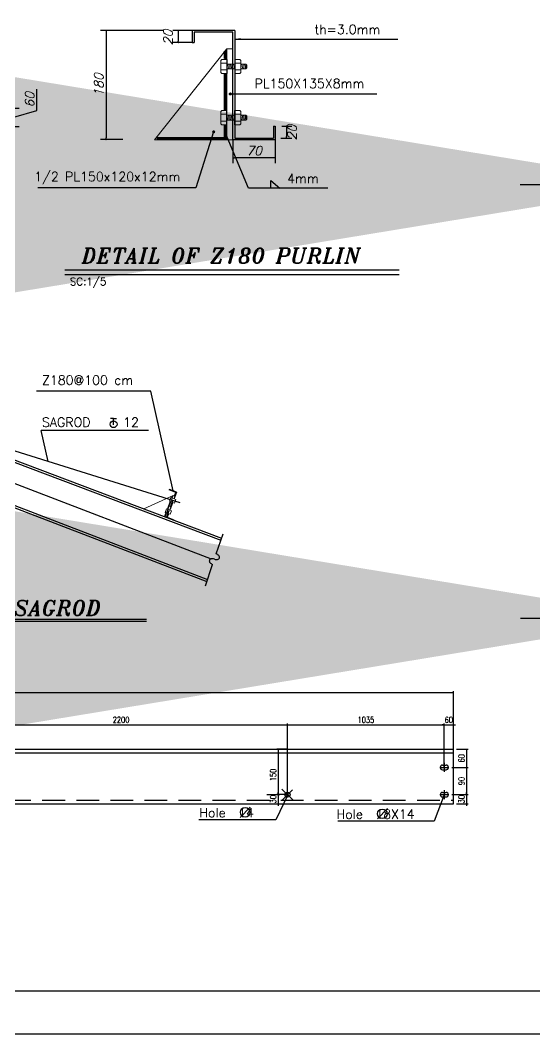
# Model space of a CAD drawing. Header units: inches. Extents: x 460503 to 460688, y 47570 to 48852.
# Drawn here: x 460545.38 to 460562.37, y 47579.71 to 47613.17 of the extents above; entities that cross this region are included whole.
import ezdxf
from ezdxf.enums import TextEntityAlignment as Align

# ---------------------------------------------------------------- set-up
doc = ezdxf.new("R2010")
doc.units = ezdxf.units.IN
doc.header["$MEASUREMENT"] = 0
doc.linetypes.add('ACAD_ISO04W100', pattern=[30, 24, -3, 0, -3])
doc.linetypes.add('HIDDEN', pattern=[0.375, 0.25, -0.125])
for name, color, linetype in [('1', 1, 'Continuous'), ('3', 3, 'HIDDEN'), ('3G', 3, 'Continuous'), ('4C', 4, 'Continuous'), ('6M', 6, 'Continuous'), ('DIM', 8, 'Continuous'), ('DIM1', 1, 'Continuous'), ('had', 2, 'Continuous'), ('lateral brace', 5, 'Continuous'), ('Layer1', 1, 'ACAD_ISO04W100'), ('Layer4', 118, 'Continuous'), ('TEX', 2, 'Continuous'), ('TEXT-1', 3, 'Continuous'), ('tir', 92, 'Continuous')]:
    doc.layers.add(name, color=color, linetype=linetype)
doc.layers.add('2', color=2, linetype='Continuous', lineweight=9)
doc.layers.add('TEXT', color=250, linetype='Continuous', lineweight=30)
doc.styles.add('GOTHIC', font='GOTHIC.TTF')
doc.styles.add('ITALICT', font='italict')
doc.styles.add('ROMANS', font='ROMANS', dxfattribs={"width": 0.8})
doc.styles.add('ROMANT', font='romant')
doc.dimstyles.new('1-10', dxfattribs={"dimscale": 0, "dimtxt": 20, "dimasz": 25, "dimexe": 10, "dimexo": 10, "dimgap": 10, "dimtad": 0, "dimdec": 0, "dimtxsty": 'GOTHIC', "dimcen": 0, "dimclrd": 256, "dimclre": 256, "dimclrt": 1, "dimadec": 0, "dimazin": 0, "dimtfac": 1, "dimtdec": 0, "dimtofl": 0, "dimtmove": 2, "dimatfit": 3, "dimfxl": 1, "dimarcsym": 0})
doc.dimstyles.new('AXE', dxfattribs={"dimtxt": 0.2, "dimasz": 0.07, "dimexe": 0.05, "dimexo": 0, "dimgap": 0.07, "dimtad": 1, "dimdec": 8, "dimlfac": 200, "dimrnd": 1, "dimdsep": 46, "dimtxsty": 'ROMANS', "dimblk": 'OBLIQUE', "dimcen": 0.09, "dimclrd": 1, "dimclre": 1, "dimclrt": 2, "dimadec": 0, "dimazin": 0, "dimtfac": 0.9, "dimtdec": 8, "dimtix": 1, "dimtmove": 2, "dimatfit": 3, "dimldrblk": 'OBLIQUE', "dimfxl": 0.1, "dimtolj": 1, "dimarcsym": 0})
doc.dimstyles.new('FAZ1-2$0$NEW', dxfattribs={"dimtxt": 0.3, "dimasz": 0.05, "dimexe": 0.18, "dimexo": 0, "dimgap": 0.09, "dimtad": 1, "dimdec": 0, "dimlfac": 100, "dimzin": 0, "dimdsep": 46, "dimtxsty": 'ITALICT', "dimblk": 'DOT', "dimcen": 0.045, "dimclrt": 2, "dimadec": 0, "dimazin": 0, "dimtfac": 1, "dimtdec": 0, "dimtmove": 1, "dimatfit": 3, "dimldrblk": 'DOT', "dimfxl": 0.18, "dimtolj": 1, "dimtzin": 0, "dimarcsym": 0})

# ---------------------------------------------------------------- blocks, each defined once
blk = doc.blocks.new('_Dot')
at = {"layer": 'DIM', "color": 0, "lineweight": -2}
blk.add_line((-0.5, 0), (-1, 0), dxfattribs=at)
at = {"layer": 'DIM', "color": 0, "const_width": 0.5}
blk.add_lwpolyline([(-0.25, 0, 1), (0.25, 0, 1)], format="xyb", close=True, dxfattribs=at)
blk = doc.blocks.new('*D666')
at = {"layer": 'Defpoints', "color": 0, "transparency": 16777216}
for p in [(460550.109, 47612.836), (460548.214, 47609.236), (460548.763, 47609.236)]:
    blk.add_point(p, dxfattribs=at)
at = {"layer": 'DIM1', "color": 0, "lineweight": -2, "transparency": 16777216}
for p, q in [((460550.109, 47612.836), (460548.034, 47612.836)), ((460548.214, 47612.786), (460548.214, 47609.286)), ((460548.763, 47609.236), (460548.034, 47609.236))]:
    blk.add_line(p, q, dxfattribs=at)
at = {"layer": 'DIM1', "color": 0, "lineweight": -2, "transparency": 16777216, "xscale": 0.05, "yscale": 0.05, "zscale": 0.05}
for p, rotation in [((460548.214, 47612.836), 90), ((460548.214, 47609.236), 270)]:
    blk.add_blockref('_Dot', p, dxfattribs=dict(at, rotation=rotation))
at = {"layer": 'DIM1', "color": 2, "lineweight": 15, "transparency": 16777216, "insert": (460547.974, 47611.036), "char_height": 0.3, "attachment_point": 5, "rotation": 90, "style": 'ITALICT'}
blk.add_mtext('\\A1;180', dxfattribs=at)
blk = doc.blocks.new('*D668')
at = {"layer": 'Defpoints', "color": 0, "transparency": 16777216}
for p in [(460551.059, 47612.836), (460550.599, 47612.436), (460551.059, 47612.436)]:
    blk.add_point(p, dxfattribs=at)
at = {"layer": 'DIM1', "color": 0, "lineweight": -2, "transparency": 16777216}
for p, q in [((460551.059, 47612.836), (460550.419, 47612.836)), ((460550.599, 47612.786), (460550.599, 47612.486)), ((460551.059, 47612.436), (460550.419, 47612.436))]:
    blk.add_line(p, q, dxfattribs=at)
at = {"layer": 'DIM1', "color": 0, "lineweight": -2, "transparency": 16777216, "xscale": 0.05, "yscale": 0.05, "zscale": 0.05}
for p, rotation in [((460550.599, 47612.836), 90), ((460550.599, 47612.436), 270)]:
    blk.add_blockref('_Dot', p, dxfattribs=dict(at, rotation=rotation))
at = {"layer": 'DIM1', "color": 2, "lineweight": 15, "transparency": 16777216, "insert": (460550.257, 47612.606), "char_height": 0.3, "attachment_point": 5, "rotation": 90, "style": 'ITALICT'}
blk.add_mtext('\\A1;20', dxfattribs=at)
blk = doc.blocks.new('*D669')
at = {"layer": 'Defpoints', "color": 0, "transparency": 16777216}
for p in [(460554.015, 47609.68), (460553.989, 47609.28), (460554.174, 47609.28)]:
    blk.add_point(p, dxfattribs=at)
at = {"layer": 'DIM1', "color": 0, "lineweight": -2, "transparency": 16777216}
for p, q in [((460554.015, 47609.68), (460554.354, 47609.68)), ((460554.174, 47609.63), (460554.174, 47609.33)), ((460553.989, 47609.28), (460554.354, 47609.28))]:
    blk.add_line(p, q, dxfattribs=at)
at = {"layer": 'DIM1', "color": 0, "lineweight": -2, "transparency": 16777216, "xscale": 0.05, "yscale": 0.05, "zscale": 0.05}
for p, rotation in [((460554.174, 47609.68), 90), ((460554.174, 47609.28), 270)]:
    blk.add_blockref('_Dot', p, dxfattribs=dict(at, rotation=rotation))
at = {"layer": 'DIM1', "color": 2, "lineweight": 15, "transparency": 16777216, "insert": (460554.354, 47609.467), "char_height": 0.3, "attachment_point": 5, "rotation": 90, "style": 'ITALICT'}
blk.add_mtext('\\A1;20', dxfattribs=at)
blk = doc.blocks.new('*D679')
at = {"layer": 'Defpoints', "color": 0, "transparency": 16777216}
for p in [(460544.326, 47610.269), (460544.326, 47609.669), (460545.167, 47609.669)]:
    blk.add_point(p, dxfattribs=at)
at = {"layer": 'DIM1', "color": 0, "lineweight": -2, "transparency": 16777216}
for p, q in [((460545.932, 47610.198), (460545.932, 47610.892)), ((460544.326, 47610.269), (460545.347, 47610.269)), ((460545.167, 47610.219), (460545.167, 47609.719)), ((460545.167, 47609.969), (460545.932, 47610.198)), ((460544.326, 47609.669), (460545.347, 47609.669))]:
    blk.add_line(p, q, dxfattribs=at)
at = {"layer": 'DIM1', "color": 0, "lineweight": -2, "transparency": 16777216, "xscale": 0.05, "yscale": 0.05, "zscale": 0.05}
for p, rotation in [((460545.167, 47610.269), 90), ((460545.167, 47609.669), 270)]:
    blk.add_blockref('_Dot', p, dxfattribs=dict(at, rotation=rotation))
at = {"layer": 'DIM1', "color": 2, "lineweight": 15, "transparency": 16777216, "insert": (460545.692, 47610.545), "char_height": 0.3, "attachment_point": 5, "rotation": 90, "style": 'ITALICT'}
blk.add_mtext('\\A1;60', dxfattribs=at)
blk = doc.blocks.new('*D684')
at = {"layer": 'Defpoints', "color": 0, "linetype": 'ByBlock', "transparency": 16777216}
for p in [(460554.209, 47589.903), (460543.208, 47588.218), (460554.209, 47587.603)]:
    blk.add_point(p, dxfattribs=at)
at = {"layer": 'DIM', "color": 1, "linetype": 'ByBlock', "lineweight": -2, "transparency": 16777216}
for p, q in [((460543.208, 47588.218), (460543.208, 47589.953)), ((460543.208, 47589.903), (460554.209, 47589.903)), ((460554.209, 47587.603), (460554.209, 47589.953))]:
    blk.add_line(p, q, dxfattribs=at)
at = {"layer": 'DIM', "color": 2, "linetype": 'ByBlock', "transparency": 16777216, "insert": (460548.708, 47590.073), "char_height": 0.2, "attachment_point": 5, "style": 'ROMANS'}
blk.add_mtext('\\A1;2200', dxfattribs=at)
blk = doc.blocks.new('_OBLIQUE')
blk = doc.blocks.new('*D685')
at = {"layer": 'Defpoints', "color": 0, "linetype": 'ByBlock', "transparency": 16777216}
for p in [(460559.384, 47589.903), (460559.384, 47588.503), (460554.209, 47587.603)]:
    blk.add_point(p, dxfattribs=at)
at = {"layer": 'DIM', "color": 1, "linetype": 'ByBlock', "lineweight": -2, "transparency": 16777216}
for p, q in [((460554.209, 47587.603), (460554.209, 47589.953)), ((460554.209, 47589.903), (460559.384, 47589.903)), ((460559.384, 47588.503), (460559.384, 47589.953))]:
    blk.add_line(p, q, dxfattribs=at)
at = {"layer": 'DIM', "color": 2, "linetype": 'ByBlock', "transparency": 16777216, "insert": (460556.796, 47590.073), "char_height": 0.2, "attachment_point": 5, "style": 'ROMANS'}
blk.add_mtext('\\A1;1035', dxfattribs=at)
blk = doc.blocks.new('*D686')
at = {"layer": 'Defpoints', "color": 0, "linetype": 'ByBlock', "transparency": 16777216}
for p in [(460559.684, 47589.903), (460559.684, 47589.103), (460559.384, 47588.503)]:
    blk.add_point(p, dxfattribs=at)
at = {"layer": 'DIM', "color": 1, "linetype": 'ByBlock', "lineweight": -2, "transparency": 16777216}
for p, q in [((460559.384, 47589.903), (460559.314, 47589.903)), ((460559.384, 47588.503), (460559.384, 47589.953)), ((460559.384, 47589.903), (460559.684, 47589.903)), ((460559.684, 47589.103), (460559.684, 47589.953)), ((460559.684, 47589.903), (460559.754, 47589.903))]:
    blk.add_line(p, q, dxfattribs=at)
at = {"layer": 'DIM', "color": 2, "linetype": 'ByBlock', "transparency": 16777216, "insert": (460559.534, 47590.073), "char_height": 0.2, "attachment_point": 5, "style": 'ROMANS'}
blk.add_mtext('\\A1;60', dxfattribs=at)
blk = doc.blocks.new('*D655')
at = {"layer": 'Defpoints', "color": 0, "linetype": 'ByBlock', "transparency": 16777216}
for p in [(460559.684, 47590.971), (460515.734, 47589.103), (460559.684, 47589.103)]:
    blk.add_point(p, dxfattribs=at)
at = {"layer": 'DIM', "color": 1, "linetype": 'ByBlock', "lineweight": -2, "transparency": 16777216}
for p, q in [((460515.734, 47589.103), (460515.734, 47591.021)), ((460515.734, 47590.971), (460559.684, 47590.971)), ((460559.684, 47589.103), (460559.684, 47591.021))]:
    blk.add_line(p, q, dxfattribs=at)
at = {"layer": 'DIM', "color": 2, "linetype": 'ByBlock', "transparency": 16777216, "insert": (460537.709, 47591.141), "char_height": 0.2, "attachment_point": 5, "style": 'ROMANS'}
blk.add_mtext('\\A1;8790', dxfattribs=at)
blk = doc.blocks.new('*D659')
at = {"layer": 'Defpoints', "color": 0, "linetype": 'ByBlock', "transparency": 16777216}
for p in [(460559.783, 47589.103), (460559.629, 47588.503), (460560.123, 47588.503)]:
    blk.add_point(p, dxfattribs=at)
at = {"layer": 'DIM', "color": 1, "linetype": 'ByBlock', "lineweight": -2, "transparency": 16777216}
for p, q in [((460559.783, 47589.103), (460560.173, 47589.103)), ((460560.123, 47589.103), (460560.123, 47588.503)), ((460559.629, 47588.503), (460560.173, 47588.503))]:
    blk.add_line(p, q, dxfattribs=at)
at = {"layer": 'DIM', "color": 2, "linetype": 'ByBlock', "transparency": 16777216, "insert": (460559.953, 47588.803), "char_height": 0.2, "attachment_point": 5, "rotation": 90, "style": 'ROMANS'}
blk.add_mtext('\\A1;60', dxfattribs=at)
blk = doc.blocks.new('*D660')
at = {"layer": 'Defpoints', "color": 0, "linetype": 'ByBlock', "transparency": 16777216}
for p in [(460559.629, 47588.503), (460559.629, 47587.603), (460560.123, 47587.603)]:
    blk.add_point(p, dxfattribs=at)
at = {"layer": 'DIM', "color": 1, "linetype": 'ByBlock', "lineweight": -2, "transparency": 16777216}
for p, q in [((460559.629, 47588.503), (460560.173, 47588.503)), ((460560.123, 47588.503), (460560.123, 47587.603)), ((460559.629, 47587.603), (460560.173, 47587.603))]:
    blk.add_line(p, q, dxfattribs=at)
at = {"layer": 'DIM', "color": 2, "linetype": 'ByBlock', "transparency": 16777216, "insert": (460559.953, 47588.053), "char_height": 0.2, "attachment_point": 5, "rotation": 90, "style": 'ROMANS'}
blk.add_mtext('\\A1;90', dxfattribs=at)
blk = doc.blocks.new('*D661')
at = {"layer": 'Defpoints', "color": 0, "linetype": 'ByBlock', "transparency": 16777216}
for p in [(460559.629, 47587.603), (460559.783, 47587.303), (460560.123, 47587.303)]:
    blk.add_point(p, dxfattribs=at)
at = {"layer": 'DIM', "color": 1, "linetype": 'ByBlock', "lineweight": -2, "transparency": 16777216}
for p, q in [((460559.629, 47587.603), (460560.173, 47587.603)), ((460560.123, 47587.603), (460560.123, 47587.673)), ((460560.123, 47587.603), (460560.123, 47587.303)), ((460559.783, 47587.303), (460560.173, 47587.303)), ((460560.123, 47587.303), (460560.123, 47587.233))]:
    blk.add_line(p, q, dxfattribs=at)
at = {"layer": 'DIM', "color": 2, "linetype": 'ByBlock', "transparency": 16777216, "insert": (460559.953, 47587.453), "char_height": 0.2, "attachment_point": 5, "rotation": 90, "style": 'ROMANS'}
blk.add_mtext('\\A1;30', dxfattribs=at)
blk = doc.blocks.new('*D662')
at = {"layer": 'Defpoints', "color": 0, "linetype": 'ByBlock', "transparency": 16777216}
for p in [(460554.218, 47589.103), (460553.901, 47587.603), (460554.218, 47587.603)]:
    blk.add_point(p, dxfattribs=at)
at = {"layer": 'DIM', "color": 1, "linetype": 'ByBlock', "lineweight": -2, "transparency": 16777216}
for p, q in [((460554.218, 47589.103), (460553.851, 47589.103)), ((460553.901, 47589.103), (460553.901, 47587.603)), ((460554.218, 47587.603), (460553.851, 47587.603))]:
    blk.add_line(p, q, dxfattribs=at)
at = {"layer": 'DIM', "color": 2, "linetype": 'ByBlock', "transparency": 16777216, "insert": (460553.731, 47588.253), "char_height": 0.2, "attachment_point": 5, "rotation": 90, "style": 'ROMANS'}
blk.add_mtext('\\A1;150', dxfattribs=at)
blk = doc.blocks.new('*D663')
at = {"layer": 'Defpoints', "color": 0, "linetype": 'ByBlock', "transparency": 16777216}
for p in [(460553.525, 47587.603), (460553.891, 47587.303), (460553.901, 47587.303)]:
    blk.add_point(p, dxfattribs=at)
at = {"layer": 'DIM', "color": 1, "linetype": 'ByBlock', "lineweight": -2, "transparency": 16777216}
for p, q in [((460553.525, 47587.603), (460553.951, 47587.603)), ((460553.901, 47587.603), (460553.901, 47587.673)), ((460553.901, 47587.603), (460553.901, 47587.303)), ((460553.891, 47587.303), (460553.951, 47587.303)), ((460553.901, 47587.303), (460553.901, 47587.233))]:
    blk.add_line(p, q, dxfattribs=at)
at = {"layer": 'DIM', "color": 2, "linetype": 'ByBlock', "transparency": 16777216, "insert": (460553.731, 47587.453), "char_height": 0.2, "attachment_point": 5, "rotation": 90, "style": 'ROMANS'}
blk.add_mtext('\\A1;30', dxfattribs=at)
blk = doc.blocks.new('*D665')
at = {"layer": 'Defpoints', "color": 0, "transparency": 16777216}
for p in [(460552.404, 47609.22), (460553.804, 47609.22), (460552.404, 47608.63)]:
    blk.add_point(p, dxfattribs=at)
at = {"layer": 'DIM1', "color": 0, "lineweight": -2, "transparency": 16777216}
for p, q in [((460552.404, 47609.22), (460552.404, 47608.45)), ((460553.804, 47609.22), (460553.804, 47608.45)), ((460553.754, 47608.63), (460552.454, 47608.63))]:
    blk.add_line(p, q, dxfattribs=at)
at = {"layer": 'DIM1', "color": 0, "lineweight": -2, "transparency": 16777216, "xscale": 0.05, "yscale": 0.05, "zscale": 0.05, "rotation": 180}
blk.add_blockref('_Dot', (460552.404, 47608.63), dxfattribs=at)
at = {"layer": 'DIM1', "color": 0, "lineweight": -2, "transparency": 16777216, "xscale": 0.05, "yscale": 0.05, "zscale": 0.05}
blk.add_blockref('_Dot', (460553.804, 47608.63), dxfattribs=at)
at = {"layer": 'DIM1', "color": 2, "lineweight": 15, "transparency": 16777216, "insert": (460553.104, 47608.87), "char_height": 0.3, "attachment_point": 5, "style": 'ITALICT'}
blk.add_mtext('\\A1;70', dxfattribs=at)

msp = doc.modelspace()

# ---------------------------------------------------------------- linework, layer by layer
at = {"layer": '1'}
for p, q in [((460552.46407097, 47612.54990467), (460557.84764711, 47612.54990467)), ((460552.20291025, 47612.13401028), (460552.10822337, 47612.13401028)), ((460552.20291025, 47612.09165884), (460552.10822337, 47612.09165884)), ((460552.20291025, 47612.04930739), (460552.10822337, 47612.04930739)), ((460552.20291025, 47612.00695595), (460552.10822337, 47612.00695595)), ((460552.20291025, 47611.96460451), (460552.10822337, 47611.96460451)), ((460552.20291025, 47611.92225307), (460552.10822337, 47611.92225307)), ((460552.20291025, 47612.17636172), (460552.14587803, 47612.17636172)), ((460552.20291025, 47611.87990162), (460552.20291025, 47611.41115162)), ((460552.47214587, 47611.87990162), (460552.47214587, 47611.41115162)), ((460552.20291025, 47611.37168431), (460552.10822337, 47611.37168431)), ((460552.20291025, 47611.32933286), (460552.10822337, 47611.32933286)), ((460552.20291025, 47611.28698142), (460552.10822337, 47611.28698142)), ((460552.20291025, 47611.24462998), (460552.10822337, 47611.24462998)), ((460552.20291025, 47611.20227853), (460552.10822337, 47611.20227853)), ((460552.20291025, 47611.15992709), (460552.10822337, 47611.15992709)), ((460552.20291025, 47611.11757565), (460552.10822337, 47611.11757565)), ((460552.20291025, 47611.0752242), (460552.10822337, 47611.0752242)), ((460552.20291025, 47611.03287276), (460552.10822337, 47611.03287276)), ((460552.20291025, 47610.99052132), (460552.10822337, 47610.99052132)), ((460552.20291025, 47610.94816988), (460552.10822337, 47610.94816988)), ((460552.20291025, 47610.90581843), (460552.10822337, 47610.90581843)), ((460552.20291025, 47610.86346699), (460552.10822337, 47610.86346699)), ((460552.20291025, 47610.82111555), (460552.10822337, 47610.82111555)), ((460552.20291025, 47610.7787641), (460552.10822337, 47610.7787641)), ((460552.20291025, 47610.73641266), (460552.10822337, 47610.73641266)), ((460552.20291025, 47610.69406122), (460552.10822337, 47610.69406122)), ((460552.20291025, 47610.65170977), (460552.10822337, 47610.65170977)), ((460552.20291025, 47610.60935833), (460552.10822337, 47610.60935833)), ((460552.31525642, 47610.73777385), (460557.15861696, 47610.73777385)), ((460552.20291025, 47610.56700689), (460552.10822337, 47610.56700689)), ((460552.20291025, 47610.52465544), (460552.10822337, 47610.52465544)), ((460552.20291025, 47610.482304), (460552.10822337, 47610.482304)), ((460552.20291025, 47610.43995256), (460552.10822337, 47610.43995256)), ((460552.20291025, 47610.39760112), (460552.10822337, 47610.39760112)), ((460552.20291025, 47610.35524967), (460552.10822337, 47610.35524967)), ((460552.20291025, 47610.31289823), (460552.10822337, 47610.31289823)), ((460552.20291025, 47610.27054679), (460552.10822337, 47610.27054679)), ((460552.20291025, 47610.22819534), (460552.10822337, 47610.22819534)), ((460552.20291025, 47609.72068249), (460552.20291025, 47610.18943249)), ((460552.47214587, 47609.72068249), (460552.47214587, 47610.18943249)), ((460552.20291025, 47609.68586696), (460552.10822337, 47609.68586696)), ((460552.20291025, 47609.64351552), (460552.10822337, 47609.64351552)), ((460552.20291025, 47609.60116408), (460552.10822337, 47609.60116408)), ((460549.90125155, 47609.31468797), (460549.90125155, 47609.22000109)), ((460549.94360299, 47609.31468797), (460549.94360299, 47609.22000109)), ((460549.98595443, 47609.31468797), (460549.98595443, 47609.22000109)), ((460550.02830588, 47609.31468797), (460550.02830588, 47609.22000109)), ((460550.07065732, 47609.31468797), (460550.07065732, 47609.22000109)), ((460550.11300876, 47609.31468797), (460550.11300876, 47609.22000109)), ((460550.11300876, 47609.31468797), (460550.11300876, 47609.22000109)), ((460550.15536021, 47609.31468797), (460550.15536021, 47609.22000109)), ((460550.19771165, 47609.31468797), (460550.19771165, 47609.22000109)), ((460550.24006309, 47609.31468797), (460550.24006309, 47609.22000109)), ((460550.28241454, 47609.31468797), (460550.28241454, 47609.22000109)), ((460550.32476598, 47609.31468797), (460550.32476598, 47609.22000109)), ((460550.35887704, 47609.31468797), (460550.35887704, 47609.22000109)), ((460550.40122849, 47609.31468797), (460550.40122849, 47609.22000109)), ((460550.44357993, 47609.31468797), (460550.44357993, 47609.22000109)), ((460550.48593137, 47609.31468797), (460550.48593137, 47609.22000109)), ((460550.52828282, 47609.31468797), (460550.52828282, 47609.22000109)), ((460550.57063426, 47609.31468797), (460550.57063426, 47609.22000109)), ((460550.6129857, 47609.31468797), (460550.6129857, 47609.22000109)), ((460550.6129857, 47609.31468797), (460550.6129857, 47609.22000109)), ((460550.65533714, 47609.31468797), (460550.65533714, 47609.22000109)), ((460550.69768859, 47609.31468797), (460550.69768859, 47609.22000109)), ((460550.74004003, 47609.31468797), (460550.74004003, 47609.22000109)), ((460550.78239147, 47609.31468797), (460550.78239147, 47609.22000109)), ((460550.82474292, 47609.31468797), (460550.82474292, 47609.22000109)), ((460550.86709436, 47609.31468797), (460550.86709436, 47609.22000109)), ((460550.9094458, 47609.31468797), (460550.9094458, 47609.22000109)), ((460550.95179725, 47609.31468797), (460550.95179725, 47609.22000109)), ((460550.99414869, 47609.31468797), (460550.99414869, 47609.22000109)), ((460551.03650013, 47609.31468797), (460551.03650013, 47609.22000109)), ((460551.07885157, 47609.31468797), (460551.07885157, 47609.22000109)), ((460551.07885157, 47609.31468797), (460551.07885157, 47609.22000109)), ((460551.12120302, 47609.31468797), (460551.12120302, 47609.22000109)), ((460551.16355446, 47609.31468797), (460551.16355446, 47609.22000109)), ((460551.76757473, 47609.48681659), (460551.18419389, 47607.64177347)), ((460551.2059059, 47609.31468797), (460551.2059059, 47609.22000109)), ((460551.24825735, 47609.31468797), (460551.24825735, 47609.22000109)), ((460551.29060879, 47609.31468797), (460551.29060879, 47609.22000109)), ((460551.33296023, 47609.31468797), (460551.33296023, 47609.22000109)), ((460551.37531168, 47609.31468797), (460551.37531168, 47609.22000109)), ((460551.40942274, 47609.31468797), (460551.40942274, 47609.22000109)), ((460551.45177418, 47609.31468797), (460551.45177418, 47609.22000109)), ((460551.49412563, 47609.31468797), (460551.49412563, 47609.22000109)), ((460551.53647707, 47609.31468797), (460551.53647707, 47609.22000109)), ((460551.57882851, 47609.31468797), (460551.57882851, 47609.22000109)), ((460551.62117996, 47609.31468797), (460551.62117996, 47609.22000109)), ((460551.6635314, 47609.31468797), (460551.6635314, 47609.22000109)), ((460551.6635314, 47609.31468797), (460551.6635314, 47609.22000109)), ((460551.70588284, 47609.31468797), (460551.70588284, 47609.22000109)), ((460551.74823429, 47609.31468797), (460551.74823429, 47609.22000109)), ((460551.79058573, 47609.31468797), (460551.79058573, 47609.22000109)), ((460551.83293717, 47609.31468797), (460551.83293717, 47609.22000109)), ((460551.87528861, 47609.31468797), (460551.87528861, 47609.22000109)), ((460551.91764006, 47609.31468797), (460551.91764006, 47609.22000109)), ((460551.9599915, 47609.31468797), (460551.9599915, 47609.22000109)), ((460552.00234294, 47609.31468797), (460552.00234294, 47609.22000109)), ((460552.04469439, 47609.31468797), (460552.04469439, 47609.22000109)), ((460552.08704583, 47609.31468797), (460552.08704583, 47609.22000109)), ((460552.20291025, 47609.55881263), (460552.10822337, 47609.55881263)), ((460552.20291025, 47609.51646119), (460552.10822337, 47609.51646119)), ((460552.20291025, 47609.47410975), (460552.10822337, 47609.47410975)), ((460552.20291025, 47609.4317583), (460552.10822337, 47609.4317583)), ((460552.20291025, 47609.38940686), (460552.10822337, 47609.38940686)), ((460552.20291025, 47609.34705542), (460552.10822337, 47609.34705542)), ((460552.20291025, 47609.30470397), (460552.10822337, 47609.30470397)), ((460552.20291025, 47609.26235253), (460552.10822337, 47609.26235253)), ((460552.91754348, 47607.62364031), (460552.15959944, 47609.43992973)), ((460552.20291025, 47609.22000109), (460552.10822337, 47609.22000109)), ((460551.18419389, 47607.64177347), (460545.95897039, 47607.64177347)), ((460555.53543348, 47607.62364031), (460552.91754348, 47607.62364031)), ((460553.65176002, 47607.88367342), (460553.95176002, 47607.62956791)), ((460553.65176002, 47607.62956791), (460553.65176002, 47607.88367342)), ((460549.69049462, 47600.92923759), (460545.91130787, 47600.92923759)), ((460550.42537324, 47597.63719484), (460549.69049462, 47600.92923759)), ((460546.30680015, 47598.60810598), (460546.06736811, 47599.62492785)), ((460549.61807415, 47599.62492785), (460546.06736811, 47599.62492785)), ((460550.31916837, 47597.18629443), (460550.29712261, 47597.194623)), ((460550.32289356, 47597.19615503), (460550.30084781, 47597.20448361)), ((460550.32661876, 47597.20601563), (460550.304573, 47597.21434421)), ((460550.33034395, 47597.21587623), (460550.3082982, 47597.22420481)), ((460550.33406915, 47597.22573684), (460550.31202339, 47597.23406541)), ((460550.33779434, 47597.23559744), (460550.31574859, 47597.24392601)), ((460550.34151954, 47597.24545804), (460550.31947378, 47597.25378661)), ((460550.34524474, 47597.25531864), (460550.32319898, 47597.26364721)), ((460550.34896993, 47597.26517924), (460550.32692417, 47597.27350782)), ((460550.39739747, 47597.39336706), (460550.37535171, 47597.40169563)), ((460550.40112267, 47597.40322766), (460550.37907691, 47597.41155623)), ((460550.40484786, 47597.41308826), (460550.38280211, 47597.42141684)), ((460550.40857306, 47597.42294886), (460550.3865273, 47597.43127744)), ((460550.41229825, 47597.43280946), (460550.3902525, 47597.44113804)), ((460550.41602345, 47597.44267007), (460550.39397769, 47597.45099864)), ((460550.41974864, 47597.45253067), (460550.39770289, 47597.46085924)), ((460550.19323654, 47596.85295257), (460550.17119078, 47596.86128115)), ((460550.19323654, 47596.85295257), (460550.17119078, 47596.86128115)), ((460550.19696173, 47596.86281318), (460550.17491598, 47596.87114175)), ((460550.20068693, 47596.87267378), (460550.17864117, 47596.88100235)), ((460550.20441212, 47596.88253438), (460550.18236637, 47596.89086295)), ((460550.20813732, 47596.89239498), (460550.18609156, 47596.90072355)), ((460550.21186252, 47596.90225558), (460550.18981676, 47596.91058416)), ((460550.2561099, 47597.01937851), (460550.211934, 47596.90244481)), ((460550.25956524, 47597.02852481), (460550.23751948, 47597.03685338)), ((460550.26329044, 47597.03838541), (460550.24124468, 47597.04671398)), ((460550.26701563, 47597.04824601), (460550.24496987, 47597.05657459)), ((460550.27074083, 47597.05810661), (460550.24869507, 47597.06643519)), ((460550.27446602, 47597.06796721), (460550.25242026, 47597.07629579)), ((460550.27819122, 47597.07782781), (460550.25614546, 47597.08615639)), ((460550.28191641, 47597.08768842), (460550.25987066, 47597.09601699)), ((460550.28564161, 47597.09754902), (460550.26359585, 47597.10587759)), ((460550.2893668, 47597.10740962), (460550.26732105, 47597.11573819)), ((460550.293092, 47597.11727022), (460550.27104624, 47597.12559879)), ((460550.29681719, 47597.12713082), (460550.27477144, 47597.1354594)), ((460550.30054239, 47597.13699142), (460550.27849663, 47597.14532)), ((460550.30426759, 47597.14685202), (460550.28222183, 47597.1551806)), ((460550.30799278, 47597.15671263), (460550.28594702, 47597.1650412)), ((460550.31171798, 47597.16657323), (460550.28967222, 47597.1749018)), ((460550.31544317, 47597.17643383), (460550.29339741, 47597.1847624)), ((460550.16343497, 47596.77406776), (460550.14138922, 47596.78239634)), ((460550.16716017, 47596.78392836), (460550.14511441, 47596.79225694)), ((460550.17088537, 47596.79378897), (460550.14883961, 47596.80211754)), ((460550.17461056, 47596.80364957), (460550.1525648, 47596.81197814)), ((460550.17833576, 47596.81351017), (460550.15629, 47596.82183874)), ((460550.18206095, 47596.82337077), (460550.16001519, 47596.83169934)), ((460550.18578615, 47596.83323137), (460550.16374039, 47596.84155995)), ((460550.18951134, 47596.84309197), (460550.16746559, 47596.85142055)), ((460551.84990949, 47595.55300024), (460552.07656921, 47596.20983746)), ((460551.49444183, 47594.50025767), (460551.73287511, 47595.20688951)), ((460559.23357796, 47588.50280538), (460559.53357796, 47588.50280538)), ((460559.38357796, 47588.65280538), (460559.38357796, 47588.35280538)), ((460554.21723864, 47587.59395209), (460553.82588771, 47586.77633166)), ((460559.38357796, 47587.59395209), (460559.04463771, 47586.72769302)), ((460559.23357796, 47587.60261278), (460559.53357796, 47587.60261278)), ((460559.38357796, 47587.75261278), (460559.38357796, 47587.45261278)), ((460553.82588771, 47586.77633166), (460551.27704832, 47586.77633166)), ((460559.04463771, 47586.72769302), (460555.87357476, 47586.72769302))]:
    msp.add_line(p, q, dxfattribs=at)
msp.add_lwpolyline([(460507.46120186, 47581.12488037), (460588.72955203, 47581.12488037), (460588.72955203, 47637.757877), (460507.46120186, 47637.757877)], close=True, dxfattribs=at)
msp.add_lwpolyline([(460552.46407097, 47612.54990467, 0, 0.06634711, 0), (460552.6631123, 47612.54990467, 0.06634711, 0.06634711, 0)], format="xyseb", dxfattribs=at)
at = {"layer": '1', "const_width": 0.05}
for points in [[(460552.29025642, 47610.73777385, 1), (460552.34025642, 47610.73777385, 1)], [(460551.74257473, 47609.48681659, 1), (460551.79257473, 47609.48681659, 1)], [(460552.13459944, 47609.43992973, 1), (460552.18459944, 47609.43992973, 1)]]:
    msp.add_lwpolyline(points, format="xyb", close=True, dxfattribs=at)
at = {"layer": '1'}
for centre, radius, start, end in [((460551.7782308, 47595.3410218), 0.22376929, 56.518969444, 71.317473556), ((460551.81547835, 47595.39733722), 0.15625036, 38.787933992, 56.518969444), ((460551.68307653, 47595.32014971), 0.05975846, 161.317473554, 194.319018246), ((460551.74184589, 47595.33663583), 0.12078801, 195.001666929, 239.812040677), ((460551.68307653, 47595.32014971), 0.05975846, 128.315928862, 161.317473553), ((460551.71258422, 47595.28280783), 0.10735174, 103.84701312, 128.315928862), ((460551.80455381, 47595.41886795), 0.22376929, 236.518969444, 251.317473556), ((460551.72428714, 47595.23533029), 0.15625036, 86.11597767, 103.847013123), ((460551.71971361, 47595.16796644), 0.22376929, 71.317473553, 86.115977667), ((460551.863071, 47595.59192332), 0.22376929, 251.317473556, 266.11597767), ((460551.85849746, 47595.52455946), 0.15625036, 266.115977667, 283.84701312), ((460551.87020038, 47595.47708193), 0.10735174, 283.84701312, 308.315928863), ((460551.89970808, 47595.43974005), 0.05975846, 308.315928863, 341.317473554), ((460551.85359335, 47595.42796925), 0.10735174, 14.319018249, 38.787933992), ((460551.89970808, 47595.43974005), 0.05975846, 341.317473553, 14.319018246)]:
    msp.add_arc(centre, radius, start, end, dxfattribs=at)
at = {"layer": '2'}
for p, q in [((460549.81654866, 47609.22000109), (460552.20291025, 47612.23339395)), ((460552.20291025, 47612.23339395), (460552.40380311, 47612.23339395)), ((460552.20291025, 47609.22000109), (460552.20291025, 47612.23339395)), ((460552.03884775, 47611.87990162), (460552.00759775, 47611.84865162)), ((460552.00759775, 47611.84865162), (460552.00759775, 47611.44240162)), ((460552.00759775, 47611.75831974), (460552.20291025, 47611.75831974)), ((460552.03884775, 47611.87990162), (460552.20291025, 47611.87990162)), ((460552.20291025, 47611.41115162), (460552.20291025, 47611.87990162)), ((460552.47214587, 47611.72365162), (460552.20291025, 47611.72365162)), ((460552.23396343, 47611.72365162), (460552.20641234, 47611.56740162)), ((460552.28083843, 47611.72365162), (460552.25328734, 47611.56740162)), ((460552.32771343, 47611.72365162), (460552.30016234, 47611.56740162)), ((460552.37345936, 47611.72365162), (460552.34590827, 47611.56740162)), ((460552.42033436, 47611.72365162), (460552.39278327, 47611.56740162)), ((460552.46720936, 47611.72365162), (460552.43965827, 47611.56740162)), ((460552.63620837, 47611.87990162), (460552.47214587, 47611.87990162)), ((460552.47214587, 47611.41115162), (460552.47214587, 47611.87990162)), ((460552.66745837, 47611.75831974), (460552.47214587, 47611.75831974)), ((460552.63620837, 47611.87990162), (460552.66745837, 47611.84865162)), ((460552.66745837, 47611.84865162), (460552.66745837, 47611.44240162)), ((460552.69184534, 47611.72365162), (460552.66745837, 47611.58534628)), ((460552.83152087, 47611.72365162), (460552.66745837, 47611.72365162)), ((460552.73872034, 47611.72365162), (460552.71116925, 47611.56740162)), ((460552.78559534, 47611.72365162), (460552.75804425, 47611.56740162)), ((460552.83247034, 47611.72365162), (460552.80491925, 47611.56740162)), ((460552.85225232, 47611.70292017), (460552.82835675, 47611.56740162)), ((460552.86277087, 47611.69240162), (460552.83152087, 47611.72365162)), ((460552.86277087, 47611.59865162), (460552.83152087, 47611.56740162)), ((460552.86277087, 47611.69240162), (460552.86277087, 47611.59865162)), ((460552.00759775, 47611.53273351), (460552.20291025, 47611.53273351)), ((460552.03884775, 47611.41115162), (460552.00759775, 47611.44240162)), ((460552.03884775, 47611.41115162), (460552.20291025, 47611.41115162)), ((460552.47214587, 47611.56740162), (460552.20291025, 47611.56740162)), ((460552.66745837, 47611.53273351), (460552.47214587, 47611.53273351)), ((460552.63620837, 47611.41115162), (460552.47214587, 47611.41115162)), ((460552.63620837, 47611.41115162), (460552.66745837, 47611.44240162)), ((460552.83152087, 47611.56740162), (460552.66745837, 47611.56740162)), ((460552.03884775, 47610.18943249), (460552.00759775, 47610.15818249)), ((460552.00759775, 47609.75193249), (460552.00759775, 47610.15818249)), ((460552.00759775, 47610.0678506), (460552.20291025, 47610.0678506)), ((460552.03884775, 47610.18943249), (460552.20291025, 47610.18943249)), ((460552.20291025, 47610.18943249), (460552.20291025, 47609.72068249)), ((460552.47214587, 47610.03318249), (460552.20291025, 47610.03318249)), ((460552.23396343, 47609.87693249), (460552.20641234, 47610.03318249)), ((460552.28083843, 47609.87693249), (460552.25328734, 47610.03318249)), ((460552.32771343, 47609.87693249), (460552.30016234, 47610.03318249)), ((460552.37345936, 47609.87693249), (460552.34590827, 47610.03318249)), ((460552.42033436, 47609.87693249), (460552.39278327, 47610.03318249)), ((460552.46720936, 47609.87693249), (460552.43965827, 47610.03318249)), ((460552.63620837, 47610.18943249), (460552.47214587, 47610.18943249)), ((460552.47214587, 47610.18943249), (460552.47214587, 47609.72068249)), ((460552.66745837, 47610.0678506), (460552.47214587, 47610.0678506)), ((460552.63620837, 47610.18943249), (460552.66745837, 47610.15818249)), ((460552.66745837, 47609.75193249), (460552.66745837, 47610.15818249)), ((460552.83152087, 47610.03318249), (460552.66745837, 47610.03318249)), ((460552.69184534, 47609.87693249), (460552.66745837, 47610.01523783)), ((460552.73872034, 47609.87693249), (460552.71116925, 47610.03318249)), ((460552.78559534, 47609.87693249), (460552.75804425, 47610.03318249)), ((460552.83247034, 47609.87693249), (460552.80491925, 47610.03318249)), ((460552.85225232, 47609.89766394), (460552.82835675, 47610.03318249)), ((460552.86277087, 47610.00193249), (460552.83152087, 47610.03318249)), ((460552.86277087, 47609.90818249), (460552.86277087, 47610.00193249)), ((460552.00759775, 47609.84226437), (460552.20291025, 47609.84226437)), ((460552.03884775, 47609.72068249), (460552.00759775, 47609.75193249)), ((460552.03884775, 47609.72068249), (460552.20291025, 47609.72068249)), ((460552.47214587, 47609.87693249), (460552.20291025, 47609.87693249)), ((460552.66745837, 47609.84226437), (460552.47214587, 47609.84226437)), ((460552.63620837, 47609.72068249), (460552.47214587, 47609.72068249)), ((460552.63620837, 47609.72068249), (460552.66745837, 47609.75193249)), ((460552.83152087, 47609.87693249), (460552.66745837, 47609.87693249)), ((460552.86277087, 47609.90818249), (460552.83152087, 47609.87693249)), ((460552.20291025, 47609.22000109), (460549.81654866, 47609.22000109)), ((460552.40380311, 47609.22000109), (460552.20291025, 47609.22000109)), ((460549.46183277, 47597.03912313), (460550.42849034, 47597.47566997)), ((460550.16343497, 47596.77406776), (460550.42849034, 47597.47566997)), ((460550.3486751, 47597.41177368), (460550.3044992, 47597.29483998)), ((460550.3044992, 47597.29483998), (460550.46927146, 47597.23259136)), ((460550.3486751, 47597.41177368), (460550.51344735, 47597.34952506)), ((460550.42849034, 47597.47566997), (460550.47526382, 47597.45799961)), ((460550.51344735, 47597.34952506), (460550.46927146, 47597.23259136)), ((460550.16343497, 47596.77406776), (460549.46183277, 47597.03912313)), ((460550.21015348, 47597.04022395), (460550.16597758, 47596.92329025)), ((460550.16597758, 47596.92329025), (460550.33074984, 47596.86104163)), ((460550.21015348, 47597.04022395), (460550.37492573, 47596.97797533)), ((460550.211934, 47596.90244481), (460550.2561099, 47597.01937851)), ((460550.37492573, 47596.97797533), (460550.33074984, 47596.86104163)), ((460550.21020845, 47596.7563974), (460550.16343497, 47596.77406776))]:
    msp.add_line(p, q, dxfattribs=at)
at = {"layer": '3'}
for p, q in [((460550.21020845, 47596.7563974), (460550.52297379, 47597.584288)), ((460550.54230694, 47597.59301894), (460550.22954161, 47596.76512834)), ((460550.30843954, 47597.68137073), (460550.30313843, 47597.66733869)), ((460550.52297379, 47597.584288), (460550.30313843, 47597.66733869)), ((460550.54230694, 47597.59301894), (460550.30843954, 47597.68137073)), ((460550.44407586, 47596.66804562), (460550.21020845, 47596.7563974)), ((460550.22954161, 47596.76512834), (460550.44937696, 47596.68207766)), ((460550.44937696, 47596.68207766), (460550.44407586, 47596.66804562))]:
    msp.add_line(p, q, dxfattribs=at)
at = {"layer": '3G'}
for p, q in [((460546.84911138, 47604.77950134), (460557.89924017, 47604.77950134)), ((460535.70039239, 47602.23800029), (460552.02817486, 47596.06959546)), ((460535.67708251, 47602.17045058), (460552.00495832, 47596.0020105)), ((460544.37560943, 47599.21320582), (460550.65558104, 47597.24550279)), ((460540.58499162, 47593.33535452), (460549.55401919, 47593.33535452)), ((460515.73357796, 47589.10261278), (460559.68357796, 47589.10261278)), ((460515.73357796, 47587.30261278), (460559.68357796, 47587.30261278))]:
    msp.add_line(p, q, dxfattribs=at)
at = {"layer": '4C'}
for p, q in [((460546.84911138, 47604.92950134), (460557.89924017, 47604.92950134)), ((460540.58499162, 47593.39535452), (460549.55401919, 47593.39535452))]:
    msp.add_line(p, q, dxfattribs=at)
at = {"layer": 'DIM'}
for p, q in [((460552.20291025, 47611.87990162), (460552.12217426, 47611.87990162)), ((460549.48151402, 47600.92923759), (460547.38384577, 47600.92923759))]:
    msp.add_line(p, q, dxfattribs=at)
msp.add_lwpolyline([(460506.04537694, 47579.70905546), (460590.14537694, 47579.70905546), (460590.14537694, 47639.17370192), (460506.04537694, 47639.17370192)], close=True, dxfattribs=at)
at = {"layer": 'had'}
for p, q in [((460515.73357796, 47588.98261278), (460559.68357796, 47588.98261278)), ((460559.68357796, 47587.30261278), (460559.68357796, 47589.10261278)), ((460559.32357796, 47588.57780538), (460559.44357796, 47588.57780538)), ((460559.32357796, 47588.42780538), (460559.44357796, 47588.42780538)), ((460559.32357796, 47587.67761278), (460559.44357796, 47587.67761278)), ((460559.32357796, 47587.52761278), (460559.44357796, 47587.52761278))]:
    msp.add_line(p, q, dxfattribs=at)
msp.add_circle((460554.20857796, 47587.60261278), 0.0825, dxfattribs=at)
for centre, start, end in [((460559.32357796, 47588.50280538), 90, 270), ((460559.44357796, 47588.50280538), 270, 90), ((460559.32357796, 47587.60261278), 90, 270), ((460559.44357796, 47587.60261278), 270, 90)]:
    msp.add_arc(centre, 0.075, start, end, dxfattribs=at)
at = {"layer": 'lateral brace'}
msp.add_lwpolyline([(460506.04537694, 47579.70905546), (460590.14537694, 47579.70905546), (460590.14537694, 47639.17370192), (460506.04537694, 47639.17370192)], close=True, dxfattribs=at)
at = {"layer": 'Layer1'}
msp.add_line((460535.30506441, 47601.66472445), (460551.68377054, 47595.38622044), dxfattribs=at)
at = {"layer": 'Layer1', "ltscale": 0.05}
for p, q in [((460554.39419349, 47587.41699725), (460554.02296243, 47587.78822831)), ((460554.03215757, 47587.42619239), (460554.36767698, 47587.7617118))]:
    msp.add_line(p, q, dxfattribs=at)
at = {"layer": 'Layer4'}
msp.add_lwpolyline([(460590.14537694, 47639.17370192), (460506.04537694, 47639.17370192), (460506.04537694, 47579.70905546), (460590.14537694, 47579.70905546)], close=True, dxfattribs=at)
at = {"layer": 'TEX'}
for p, q in [((460548.45593962, 47600.02186838), (460548.35514331, 47600.01828473)), ((460548.45593962, 47600.02186838), (460548.55673594, 47600.02545203)), ((460548.46327489, 47599.81555114), (460548.45593962, 47600.02186838))]:
    msp.add_line(p, q, dxfattribs=at)
msp.add_circle((460548.46164483, 47599.83471766), 0.11354513, dxfattribs=at)
at = {"layer": 'TEXT', "color": 2}
for p, q in [((460552.64277723, 47586.8497514), (460552.9728268, 47587.1909974)), ((460557.1738409, 47586.80111277), (460557.50389047, 47587.14235876))]:
    msp.add_line(p, q, dxfattribs=at)
for centre in [(460552.80780202, 47587.0203744), (460557.33886568, 47586.97173576)]:
    msp.add_circle(centre, 0.15737183, dxfattribs=at)
at = {"layer": 'TEXT-1'}
for p, q in [((460552.46407097, 47612.83607252), (460551.05883175, 47612.83607252)), ((460551.05883175, 47612.83607252), (460551.05883175, 47612.43560078)), ((460552.40380311, 47612.77580466), (460551.11909961, 47612.77580466)), ((460551.11909961, 47612.77580466), (460551.11909961, 47612.43560078)), ((460552.40380311, 47609.22000109), (460552.40380311, 47612.77580466)), ((460552.46407097, 47612.83607252), (460552.46407097, 47609.28026895)), ((460551.05883175, 47612.43560078), (460551.11909961, 47612.43560078)), ((460553.74351018, 47609.68047282), (460553.74351018, 47609.28026895)), ((460553.74351018, 47609.68047282), (460553.80377804, 47609.68047282)), ((460553.80377804, 47609.68047282), (460553.80377804, 47609.22000109)), ((460552.46407097, 47609.28026895), (460553.74351018, 47609.28026895)), ((460553.80377804, 47609.22000109), (460552.40380311, 47609.22000109)), ((460535.23981762, 47600.88651953), (460551.54048628, 47594.63792988)), ((460535.2628994, 47600.95478027), (460551.56356806, 47594.70619062))]:
    msp.add_line(p, q, dxfattribs=at)
at = {"layer": 'tir', "color": 1, "linetype": 'HIDDEN', "ltscale": 3}
msp.add_line((460515.73357796, 47587.42261278), (460559.68357796, 47587.42261278), dxfattribs=at)

# ---------------------------------------------------------------- texts
at = {"layer": '2', "style": 'ROMANT'}
msp.add_text('SC:1/5', height=0.25, dxfattribs=at).set_placement((460547.01643184, 47604.41975521))
at = {"layer": '6M', "style": 'ITALICT'}
for s, p in [('DETAIL OF Z180 PURLIN', (460547.40860974, 47605.14820785)), ('DETAIL OF SAGROD', (460540.93127257, 47593.51691148))]:
    msp.add_text(s, height=0.5, dxfattribs=at).set_placement(p)
at = {"layer": 'TEX', "style": 'ROMANT'}
for s, height, p in [('th=3.0mm', 0.304054054, (460555.09502888, 47612.71637144)), ('PL150X135X8mm', 0.3040540541, (460553.11944691, 47610.93131276)), ('1/2 PL150x120x12mm', 0.3040540541, (460545.84388401, 47607.85970518)), (' 4mm', 0.304054054, (460553.98692081, 47607.79475481)), ('SAGROD', 0.304054054, (460546.09904079, 47599.7478257)), ('12', 0.304054054, (460548.77893861, 47599.7478257))]:
    msp.add_text(s, height=height, dxfattribs=at).set_placement(p)
msp.add_text('Z180@100 cm', height=0.3040540541, dxfattribs=at).set_placement((460547.60256073, 47601.28909833), align=Align.MIDDLE)
at = {"layer": 'TEXT', "color": 2, "style": 'ROMANT'}
for s, height, p in [(' Hole  14', 0.302224371, (460551.08941177, 47586.85402626)), (' Hole  18X14', 0.3022243714, (460555.62047544, 47586.80538762))]:
    msp.add_text(s, height=height, rotation=0.081705483, dxfattribs=at).set_placement(p)

# ---------------------------------------------------------------- dimensions: what is measured, and where the dimension line sits
at = {"layer": 'DIM', "color": 90, "linetype": 'ByBlock'}
for base, p1, p2, picture, middle in [((460559.683577956, 47590.9711937402), (460515.733577956, 47589.1026127751), (460559.683577956, 47589.1026127751), '*D655', (460537.7085779561, 47591.1411937402)), ((460554.2085779561, 47589.9030266874), (460543.2075525699, 47588.2176286435), (460554.2085779561, 47587.6026127751), '*D684', (460548.708065263, 47590.0730266875)), ((460559.383577956, 47589.9030266874), (460554.2085779561, 47587.6026127751), (460559.383577956, 47588.5028053821), '*D685', (460556.796077956, 47590.0730266875)), ((460559.683577956, 47589.9030266874), (460559.383577956, 47588.5028053821), (460559.683577956, 47589.1026127751), '*D686', (460559.533577956, 47590.0730266875))]:
    dim = msp.add_linear_dim(base=base, p1=p1, p2=p2, dimstyle='AXE', dxfattribs=at)
    dim.commit()
    dim.dimension.update_dxf_attribs({"geometry": picture, "text_midpoint": middle})
dim = msp.add_linear_dim(base=(460553.90125989, 47587.60261278), p1=(460554.21763792, 47589.10261278), p2=(460554.21763792, 47587.60261278), angle=90, text='150', dimstyle='AXE', dxfattribs=at)
dim.commit()
dim.dimension.update_dxf_attribs({"geometry": '*D662', "text_midpoint": (460553.73125989, 47588.25261277), "dimtype": 160})
for base, p1, p2, text, picture, middle in [((460560.12296766, 47588.50280538), (460559.78339687, 47589.10261278), (460559.62876274, 47588.50280538), '60', '*D659', (460559.95296766, 47588.80270908)), ((460560.12296766, 47587.60261278), (460559.62876274, 47588.50280538), (460559.62876274, 47587.60261278), '90', '*D660', (460559.95296766, 47588.05270908)), ((460553.90125989, 47587.30261278), (460553.52501755, 47587.60261278), (460553.89056094, 47587.30261278), '30', '*D663', (460553.73125989, 47587.45261277)), ((460560.12296766, 47587.30261278), (460559.62876274, 47587.60261278), (460559.78339687, 47587.30261278), '30', '*D661', (460559.95296766, 47587.45261277))]:
    dim = msp.add_linear_dim(base=base, p1=p1, p2=p2, angle=90, text=text, dimstyle='AXE', dxfattribs=at)
    dim.commit()
    dim.dimension.update_dxf_attribs({"geometry": picture, "text_midpoint": middle})
at = {"layer": 'DIM1', "lineweight": 15}
for base, p1, p2, text, picture, middle in [((460548.2144994, 47609.23607252), (460550.10925541, 47612.83607252), (460548.76325541, 47609.23607252), '180', '*D666', (460547.9744994, 47611.03607252)), ((460545.16676082, 47609.66858402), (460544.32563121, 47610.26858402), (460544.32563121, 47609.66858402), '60', '*D679', (460545.69176082, 47610.28808402))]:
    dim = msp.add_linear_dim(base=base, p1=p1, p2=p2, angle=90, text=text, dimstyle='FAZ1-2$0$NEW', dxfattribs=at)
    dim.commit()
    dim.dimension.update_dxf_attribs({"geometry": picture, "text_midpoint": middle})
for base, p1, p2, picture, middle in [((460550.59940789, 47612.43560078), (460551.05883175, 47612.83607252), (460551.05883175, 47612.43560078), '*D668', (460550.49666715, 47612.60583665)), ((460554.17398097, 47609.28026895), (460554.01457338, 47609.68047282), (460553.98922998, 47609.28026895), '*D669', (460554.59382141, 47609.46722282))]:
    dim = msp.add_linear_dim(base=base, p1=p1, p2=p2, angle=90, text='20', dimstyle='FAZ1-2$0$NEW', dxfattribs=at)
    dim.commit()
    dim.dimension.update_dxf_attribs({"geometry": picture, "text_midpoint": middle, "dimtype": 160})
dim = msp.add_linear_dim(base=(460552.40380311, 47608.63035475), p1=(460553.80377804, 47609.22000109), p2=(460552.40380311, 47609.22000109), text='70', dimstyle='FAZ1-2$0$NEW', dxfattribs=at)
dim.commit()
dim.dimension.update_dxf_attribs({"geometry": '*D665', "text_midpoint": (460553.10379057, 47608.87035475)})

# ---------------------------------------------------------------- leaders
at = {"layer": '1'}
for points in [[(460566.81838249, 47607.74020566), (460561.88778427, 47607.74020566)], [(460566.74614686, 47593.41900097), (460561.89810512, 47593.41900097)]]:
    msp.add_leader(points, dimstyle='1-10', override={"dimscale": 1}, dxfattribs=at)

doc.saveas('drawing.dxf')
